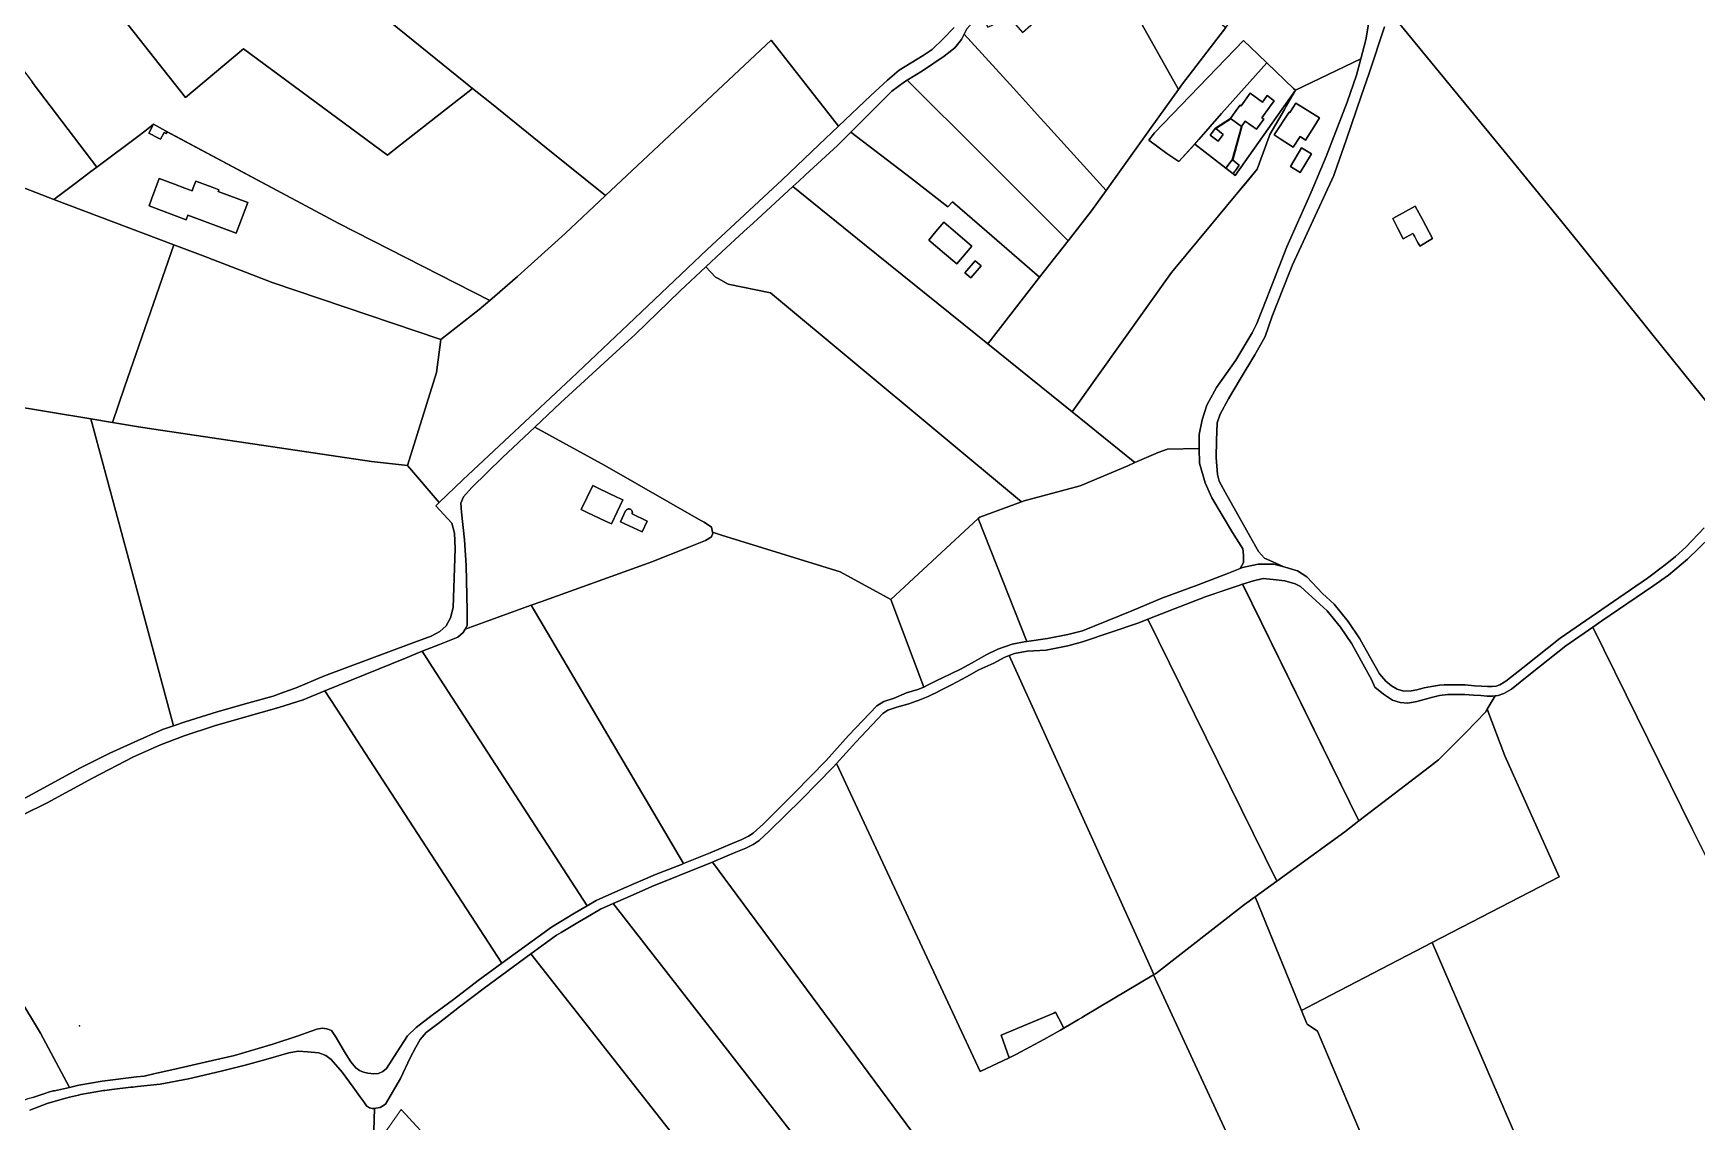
# Model space of a CAD drawing. Header units: metres. Extents: x 3 to 1027712, y 40 to 4430649.
# Drawn here: x 509467 to 510163, y 4410655 to 4411110 of the extents above; entities that cross this region are included whole.
import ezdxf

# ---------------------------------------------------------------- set-up
doc = ezdxf.new("R2010")
doc.units = ezdxf.units.M
doc.header["$MEASUREMENT"] = 0
doc.layers.add('A.ES.SDGC.CP.07003.cadastralparcel — CadastralParcel', color=1, linetype='Continuous')
doc.layers.add('Humedales_5_km', color=7, linetype='Continuous', lineweight=9, true_color=0xdbcafc)
doc.layers.add('Yacimientos_arqueologicos', color=7, linetype='Continuous', true_color=0x160844)

msp = doc.modelspace()

# ---------------------------------------------------------------- linework, layer by layer
at = {"layer": 'A.ES.SDGC.CP.07003.cadastralparcel — CadastralParcel', "color": 7, "linetype": 'Continuous', "flags": 128}
for points in [[(509530.34, 4411083.19), (509486.82, 4411138.41), (509516.09, 4411149.23), (509538.96, 4411157.85), (509577.96, 4411118.89), (509580.72, 4411120.64), (509596.39, 4411130.56), (509616.17, 4411114.59), (509650.47, 4411086.91), (509645.87, 4411083.31), (509644.69, 4411082.39), (509617.15, 4411060.86), (509614.8, 4411059.01), (509554.6, 4411103.51), (509530.34, 4411083.19)], [(509884.08, 4411128.07), (509886.84, 4411130.35), (509895.6, 4411136.92), (509917.72, 4411157.27), (509922.23, 4411161.32), (509936.98, 4411122.68), (509929.22, 4411115.81), (509945.76, 4411086.5), (509934.32, 4411070.57), (509915.45, 4411044.3), (509889.66, 4411072.71), (509887.89, 4411074.66), (509884.22, 4411078.7), (509876.69, 4411087), (509856.11, 4411109.66), (509857.2, 4411111.84), (509860.93, 4411116), (509863.35, 4411117.58), (509866.04, 4411112.54), (509874.92, 4411116.7), (509880.54, 4411110.36), (509890.87, 4411119.6), (509884.08, 4411128.07)], [(509943.42, 4411128.85), (509944, 4411129.42), (509965.52, 4411112.41), (509960.43, 4411105.77), (509947.42, 4411088.8), (509945.76, 4411086.5), (509929.22, 4411115.81), (509936.98, 4411122.68), (509943.42, 4411128.85)], [(509453.42, 4411053.04), (509410.68, 4411109.78), (509427.86, 4411116.32), (509441.86, 4411121.65), (509447.32, 4411114.48), (509458.96, 4411099.2), (509461.72, 4411095.56), (509466.19, 4411089.71), (509466.72, 4411089), (509493.34, 4411054.05), (509490.8, 4411052.14), (509487.17, 4411049.41), (509483.62, 4411046.75), (509475.33, 4411040.52), (509462.68, 4411045.31), (509460.45, 4411043.7), (509458.08, 4411046.85), (509456.79, 4411048.56), (509455.43, 4411050.37), (509453.42, 4411053.04)], [(509843.24, 4411079.41), (509832.21, 4411090.4), (509838.58, 4411094.33), (509847.78, 4411100.46), (509852.17, 4411103.96), (509855.01, 4411107.47), (509856.11, 4411109.66), (509876.69, 4411087), (509884.22, 4411078.7), (509887.89, 4411074.66), (509889.66, 4411072.71), (509915.45, 4411044.3), (509909.28, 4411035.71), (509899.58, 4411023.24), (509852.68, 4411069.99), (509843.24, 4411079.41)], [(509636.5, 4410913.65), (509623.24, 4410929.13), (509635.4, 4410968.06), (509637.24, 4410981.87), (509653.23, 4410994.38), (509657.66, 4410998.21), (509669.2, 4411008.19), (509689.16, 4411026.3), (509706, 4411042.1), (509775.3, 4411107.16), (509803.58, 4411071.21), (509795.29, 4411063.32), (509779.96, 4411048.65), (509748.64, 4411019.54), (509715.51, 4410988.11), (509691.63, 4410965.57), (509646.43, 4410923.2), (509636.5, 4410913.65)], [(509954.29, 4411065.58), (509945.81, 4411056.39), (509940.91, 4411059.7), (509933.32, 4411065.32), (509935.63, 4411068.41), (509972.9, 4411107.02), (509979.05, 4411101.09), (509982.7, 4411097.61), (509963.66, 4411076.5), (509954.29, 4411065.58)], [(509994.68, 4411086.2), (509993.89, 4411086.95), (509979.05, 4411101.09), (509972.9, 4411107.02), (509935.63, 4411068.41), (509933.32, 4411065.32), (509940.91, 4411059.7), (509945.81, 4411056.39), (509952.5, 4411063.63), (509968.56, 4411051.19), (509969.43, 4411050.46), (509994.68, 4411086.2)], [(509978.68, 4411053.11), (509983.7, 4411066.82), (509983.99, 4411067.6), (509990.05, 4411078.15), (509990.83, 4411079.5), (509994.68, 4411086.2), (510022.03, 4411099.32), (510020.22, 4411092.43), (510016.34, 4411081.21), (510007.47, 4411058.43), (510001.21, 4411043.54), (509991.05, 4411020.67), (509982.42, 4410998.45), (509978.54, 4410988.53), (509976.59, 4410984.63), (509969.66, 4410973.25), (509961.66, 4410961.82), (509957.57, 4410954.48), (509955.61, 4410948.22), (509954.33, 4410942.18), (509954.33, 4410936.79), (509954.34, 4410936.34), (509941.15, 4410935.95), (509937.23, 4410934.65), (509927.5, 4410930.41), (509901.24, 4410951.6), (509942.87, 4411009.94), (509943.47, 4411010.78), (509959.15, 4411029.65), (509969.17, 4411041.7), (509970.53, 4411043.34), (509978.68, 4411053.11)], [(509969.43, 4411050.46), (509968.56, 4411051.19), (509969.34, 4411052.29), (509969.66, 4411052.74), (509971.15, 4411054.84), (509968.5, 4411056.92), (509972.36, 4411071.48), (509973.32, 4411072.82), (509973.65, 4411073.28), (509978.4, 4411069.86), (509981.45, 4411074.1), (509980.64, 4411074.68), (509983.8, 4411079.07), (509985.75, 4411081.77), (509982.76, 4411083.93), (509981.51, 4411082.2), (509980.83, 4411081.25), (509975.77, 4411084.9), (509972, 4411079.67), (509971.53, 4411080), (509970.6, 4411078.7), (509969.13, 4411076.67), (509968.76, 4411076.15), (509967.46, 4411074.34), (509961.14, 4411070.29), (509958.94, 4411067.44), (509962.27, 4411064.86), (509964.47, 4411067.7), (509961.29, 4411070.17), (509967.67, 4411074.19), (509967.92, 4411074.01), (509972.04, 4411071.04), (509968.24, 4411057.13), (509965.47, 4411053.58), (509952.5, 4411063.63), (509954.29, 4411065.58), (509963.66, 4411076.5), (509982.7, 4411097.61), (509993.89, 4411086.95), (509994.68, 4411086.2), (509969.43, 4411050.46)], [(509887.65, 4411007.91), (509865.59, 4411027.02), (509851.17, 4411039.52), (509849.31, 4411037.44), (509834.02, 4411049.19), (509808.7, 4411068.64), (509816.68, 4411076.61), (509822.47, 4411082.39), (509825.88, 4411085.8), (509831.14, 4411089.74), (509832.21, 4411090.4), (509843.24, 4411079.41), (509852.68, 4411069.99), (509899.58, 4411023.24), (509887.65, 4411007.91)], [(509965.47, 4411053.58), (509968.24, 4411057.13), (509972.04, 4411071.04), (509967.92, 4411074.01), (509967.67, 4411074.19), (509961.29, 4411070.17), (509964.47, 4411067.7), (509962.27, 4411064.86), (509958.94, 4411067.44), (509961.14, 4411070.29), (509967.46, 4411074.34), (509968.76, 4411076.15), (509969.13, 4411076.67), (509970.6, 4411078.7), (509971.53, 4411080), (509972, 4411079.67), (509975.77, 4411084.9), (509980.83, 4411081.25), (509981.51, 4411082.2), (509982.76, 4411083.93), (509985.75, 4411081.77), (509983.8, 4411079.07), (509980.64, 4411074.68), (509981.45, 4411074.1), (509978.4, 4411069.86), (509973.65, 4411073.28), (509973.32, 4411072.82), (509972.36, 4411071.48), (509968.5, 4411056.92), (509971.15, 4411054.84), (509969.66, 4411052.74), (509969.34, 4411052.29), (509968.56, 4411051.19), (509965.47, 4411053.58)], [(509988.29, 4411065.81), (509985.73, 4411067.48), (509992, 4411077.05), (509992.31, 4411076.84), (509994.75, 4411080.79), (510004.74, 4411074.62), (510002.54, 4411071.06), (509998.79, 4411065.34), (509996.56, 4411066.79), (509993.63, 4411062.31), (509988.29, 4411065.81)], [(509992.31, 4411076.84), (509992, 4411077.05), (509985.73, 4411067.48), (509988.29, 4411065.81), (509993.63, 4411062.31), (509996.56, 4411066.79), (509998.79, 4411065.34), (510002.54, 4411071.06), (510004.74, 4411074.62), (509994.75, 4411080.79), (509992.31, 4411076.84)], [(509522.76, 4411068.84), (509580.72, 4411037.84), (509594.57, 4411030.43), (509657.66, 4410998.21), (509653.23, 4410994.38), (509637.24, 4410981.87), (509566.59, 4411005.81), (509559.76, 4411008.43), (509537.79, 4411016.87), (509525.53, 4411021.51), (509475.33, 4411040.52), (509483.62, 4411046.75), (509487.17, 4411049.41), (509490.8, 4411052.14), (509493.34, 4411054.05), (509510.99, 4411067.3), (509514.67, 4411070.06), (509516.93, 4411071.96), (509514.97, 4411068.28), (509519.01, 4411066.12), (509519.86, 4411065.66), (509521.4, 4411068.55), (509522.34, 4411068.05), (509522.76, 4411068.84)], [(509522.76, 4411068.84), (509522.34, 4411068.05), (509521.4, 4411068.55), (509519.86, 4411065.66), (509519.01, 4411066.12), (509514.97, 4411068.28), (509516.93, 4411071.96), (509522, 4411069.25), (509522.76, 4411068.84)], [(509887.65, 4411007.91), (509865.98, 4410980.05), (509814.41, 4411021.66), (509784.39, 4411045.88), (509786.92, 4411048.19), (509789.62, 4411050.67), (509789.74, 4411050.78), (509803.1, 4411063.04), (509808.7, 4411068.64), (509834.02, 4411049.19), (509849.31, 4411037.44), (509851.17, 4411039.52), (509865.59, 4411027.02), (509887.65, 4411007.91)], [(509992.56, 4411054.28), (509997.25, 4411062.05), (510001.31, 4411059.59), (509996.62, 4411051.82), (509992.56, 4411054.28)], [(509992.56, 4411054.28), (509996.62, 4411051.82), (510001.31, 4411059.59), (509997.25, 4411062.05), (509992.56, 4411054.28)], [(509516.15, 4411040.55), (509519.42, 4411049.26), (509525.81, 4411046.86), (509530.05, 4411045.26), (509533.1, 4411044.11), (509533.56, 4411045.32), (509534.63, 4411048.18), (509541.46, 4411045.61), (509544.31, 4411044.54), (509544.04, 4411043.83), (509556.38, 4411039.19), (509551.55, 4411026.33), (509531.41, 4411033.9), (509530.68, 4411031.95), (509515.11, 4411037.8), (509516.15, 4411040.55)], [(509516.15, 4411040.55), (509515.11, 4411037.8), (509530.68, 4411031.95), (509531.41, 4411033.9), (509551.55, 4411026.33), (509556.38, 4411039.19), (509544.04, 4411043.83), (509544.31, 4411044.54), (509541.46, 4411045.61), (509534.63, 4411048.18), (509533.56, 4411045.32), (509533.1, 4411044.11), (509530.05, 4411045.26), (509525.81, 4411046.86), (509519.42, 4411049.26), (509516.15, 4411040.55)], [(509403.54, 4410998.65), (509401.32, 4411000.81), (509409.45, 4411007.28), (509431.44, 4411024.8), (509455.68, 4411043.06), (509457.12, 4411041.29), (509458.87, 4411042.56), (509460.45, 4411043.7), (509462.68, 4411045.31), (509475.33, 4411040.52), (509525.53, 4411021.51), (509504.92, 4410962.02), (509499.78, 4410947.17), (509490.74, 4410948.69), (509455.33, 4410954.63), (509450.49, 4410955.91), (509446.91, 4410956.85), (509444.04, 4410959.61), (509412.68, 4410989.77), (509403.54, 4410998.65)], [(509752.12, 4411007.95), (509748.03, 4411012.34), (509754.62, 4411018.47), (509763.96, 4411027.11), (509767.76, 4411030.62), (509784.39, 4411045.88), (509814.41, 4411021.66), (509865.98, 4410980.05), (509901.24, 4410951.6), (509927.5, 4410930.41), (509924.53, 4410929.11), (509904.64, 4410920.64), (509881.17, 4410914.45), (509880.05, 4410914.04), (509775.04, 4411001.45), (509757.31, 4411005.1), (509753.21, 4411007.35), (509752.12, 4411007.95)], [(510037.49, 4411028.3), (510035.33, 4411032.56), (510044.69, 4411037.74), (510047.75, 4411032.09), (510052.04, 4411024.17), (510046.69, 4411020.88), (510046.39, 4411021.45), (510046, 4411022.17), (510045.46, 4411023.17), (510044.98, 4411024.05), (510044.82, 4411024.34), (510044.39, 4411025.15), (510044.15, 4411025.61), (510044.12, 4411025.66), (510043.96, 4411025.96), (510043.79, 4411026.27), (510039.67, 4411023.99), (510037.49, 4411028.3)], [(510052.04, 4411024.17), (510047.75, 4411032.09), (510044.69, 4411037.74), (510035.33, 4411032.56), (510037.49, 4411028.3), (510039.67, 4411023.99), (510043.79, 4411026.27), (510043.96, 4411025.96), (510044.12, 4411025.66), (510044.15, 4411025.61), (510044.39, 4411025.15), (510044.82, 4411024.34), (510044.98, 4411024.05), (510045.46, 4411023.17), (510046, 4411022.17), (510046.39, 4411021.45), (510046.69, 4411020.88), (510052.04, 4411024.17)], [(509844.29, 4411027.11), (509847.52, 4411030.92), (509859.28, 4411020.99), (509852.99, 4411013.54), (509847.83, 4411017.89), (509841.23, 4411023.48), (509844.29, 4411027.11)], [(509844.29, 4411027.11), (509841.23, 4411023.48), (509847.83, 4411017.89), (509852.99, 4411013.54), (509859.28, 4411020.99), (509847.52, 4411030.92), (509844.29, 4411027.11)], [(509510.74, 4410945.33), (509499.78, 4410947.17), (509504.92, 4410962.02), (509525.53, 4411021.51), (509537.79, 4411016.87), (509559.76, 4411008.43), (509566.59, 4411005.81), (509637.24, 4410981.87), (509635.4, 4410968.06), (509623.24, 4410929.13), (509608.17, 4410930.9), (509517.11, 4410944.39), (509510.74, 4410945.33)], [(509705.74, 4410929.14), (509676.49, 4410945.26), (509687.27, 4410955.35), (509713.92, 4410979.77), (509718.46, 4410983.92), (509737.3, 4411002.31), (509748.03, 4411012.34), (509752.12, 4411007.95), (509753.21, 4411007.35), (509757.31, 4411005.1), (509775.04, 4411001.45), (509880.05, 4410914.04), (509862.59, 4410907.61), (509861.95, 4410907.02), (509825.43, 4410873.09), (509804.25, 4410884.72), (509754.55, 4410900.09), (509750.86, 4410901.23), (509750.38, 4410903.32), (509747.34, 4410905.41), (509745.97, 4410906.19), (509705.74, 4410929.14)], [(509856.4, 4411009.74), (509860.64, 4411014.76), (509863.12, 4411012.67), (509858.87, 4411007.65), (509856.4, 4411009.74)], [(509856.4, 4411009.74), (509858.87, 4411007.65), (509863.12, 4411012.67), (509860.64, 4411014.76), (509856.4, 4411009.74)], [(509436.57, 4410788.58), (509432.66, 4410803.86), (509405.76, 4410908.88), (509411.4, 4410909.85), (509424.05, 4410914.22), (509432.8, 4410918.6), (509437.18, 4410923.94), (509442.05, 4410936.58), (509446.91, 4410956.85), (509450.49, 4410955.91), (509455.33, 4410954.63), (509490.74, 4410948.69), (509507.9, 4410885.12), (509525.4, 4410820.31), (509520.79, 4410818.7), (509508.96, 4410813.45), (509498.66, 4410808.85), (509486.4, 4410802.72), (509452.3, 4410784.21), (509439.49, 4410777.19), (509436.57, 4410788.58)], [(509490.74, 4410948.69), (509499.78, 4410947.17), (509510.74, 4410945.33), (509517.11, 4410944.39), (509608.17, 4410930.9), (509623.24, 4410929.13), (509636.5, 4410913.65), (509635.04, 4410912.25), (509641.83, 4410905.03), (509642.92, 4410900.87), (509643.14, 4410894.52), (509642.27, 4410869.79), (509641.17, 4410865.41), (509639.42, 4410862.13), (509636.79, 4410859.72), (509633.07, 4410857.75), (509624.74, 4410854.69), (509588.47, 4410841.24), (509576.64, 4410836.21), (509571.56, 4410834.36), (509567, 4410832.71), (509556.93, 4410829.86), (509543.57, 4410826.14), (509530.2, 4410821.98), (509525.4, 4410820.31), (509507.9, 4410885.12), (509490.74, 4410948.69)], [(509648.2, 4410864.63), (509648.2, 4410868.54), (509647.77, 4410887.37), (509647.11, 4410898.09), (509645.79, 4410909.69), (509645.58, 4410913.41), (509646.67, 4410916.04), (509650.18, 4410919.98), (509662.96, 4410932.59), (509676.49, 4410945.26), (509705.74, 4410929.14), (509745.97, 4410906.19), (509747.34, 4410905.41), (509750.38, 4410903.32), (509750.86, 4410901.23), (509750.95, 4410900.85), (509750.38, 4410899.33), (509747.91, 4410897.81), (509740.88, 4410894.97), (509725.49, 4410888.89), (509722.4, 4410887.78), (509678.95, 4410872.19), (509675.01, 4410870.76), (509647.32, 4410860.76), (509648.2, 4410862.2), (509648.2, 4410864.63)], [(509882.35, 4410855.59), (509861.95, 4410907.02), (509862.59, 4410907.61), (509880.05, 4410914.04), (509881.17, 4410914.45), (509904.64, 4410920.64), (509924.53, 4410929.11), (509927.5, 4410930.41), (509937.23, 4410934.65), (509941.15, 4410935.95), (509954.34, 4410936.34), (509954.53, 4410930.1), (509956.91, 4410921.9), (509959.71, 4410915.64), (509968.35, 4410901.19), (509972.67, 4410894.28), (509972.89, 4410891.69), (509972.89, 4410888.67), (509971.49, 4410886.11), (509966.67, 4410884.16), (509953.96, 4410879.28), (509938.73, 4410873.7), (509926.16, 4410868.39), (509905.53, 4410859.97), (509899.4, 4410858.44), (509890.88, 4410856.76), (509882.35, 4410855.59)], [(509698.45, 4410909.58), (509695.92, 4410910.79), (509700.71, 4410920.8), (509703.24, 4410919.59), (509710.8, 4410915.98), (509713.32, 4410914.77), (509708.53, 4410904.75), (509706.01, 4410905.96), (509698.45, 4410909.58)], [(509695.92, 4410910.79), (509698.45, 4410909.58), (509706.01, 4410905.96), (509708.53, 4410904.75), (509713.32, 4410914.77), (509710.8, 4410915.98), (509703.24, 4410919.59), (509700.71, 4410920.8), (509695.92, 4410910.79)], [(509721.38, 4410901.37), (509712.34, 4410905.65), (509714.48, 4410910.17), (509714.53, 4410910.26), (509714.58, 4410910.35), (509714.64, 4410910.43), (509714.71, 4410910.51), (509714.78, 4410910.59), (509714.85, 4410910.66), (509714.93, 4410910.72), (509715.02, 4410910.78), (509715.11, 4410910.83), (509715.2, 4410910.88), (509715.29, 4410910.92), (509715.39, 4410910.95), (509715.49, 4410910.98), (509715.59, 4410910.99), (509715.69, 4410911.01), (509715.79, 4410911.01), (509715.9, 4410911.01), (509716, 4410911), (509716.1, 4410910.98), (509716.2, 4410910.96), (509716.3, 4410910.93), (509716.39, 4410910.89), (509716.49, 4410910.85), (509716.58, 4410910.8), (509716.66, 4410910.74), (509716.74, 4410910.68), (509716.82, 4410910.61), (509716.89, 4410910.54), (509716.96, 4410910.46), (509717.02, 4410910.38), (509717.08, 4410910.29), (509717.12, 4410910.2), (509717.17, 4410910.11), (509717.2, 4410910.01), (509717.23, 4410909.91), (509717.26, 4410909.81), (509717.27, 4410909.71), (509717.28, 4410909.61), (509717.28, 4410909.51), (509717.27, 4410909.4), (509717.26, 4410909.3), (509717.24, 4410909.2), (509717.21, 4410909.1), (509717.18, 4410909.01), (509717.14, 4410908.91), (509723.52, 4410905.89), (509721.38, 4410901.37)], [(509712.34, 4410905.65), (509721.38, 4410901.37), (509723.52, 4410905.89), (509717.14, 4410908.91), (509717.18, 4410909.01), (509717.21, 4410909.1), (509717.24, 4410909.2), (509717.26, 4410909.3), (509717.27, 4410909.4), (509717.28, 4410909.51), (509717.28, 4410909.61), (509717.27, 4410909.71), (509717.26, 4410909.81), (509717.23, 4410909.91), (509717.2, 4410910.01), (509717.17, 4410910.11), (509717.12, 4410910.2), (509717.08, 4410910.29), (509717.02, 4410910.38), (509716.96, 4410910.46), (509716.89, 4410910.54), (509716.82, 4410910.61), (509716.74, 4410910.68), (509716.66, 4410910.74), (509716.58, 4410910.8), (509716.49, 4410910.85), (509716.39, 4410910.89), (509716.3, 4410910.93), (509716.2, 4410910.96), (509716.1, 4410910.98), (509716, 4410911), (509715.9, 4410911.01), (509715.79, 4410911.01), (509715.69, 4410911.01), (509715.59, 4410910.99), (509715.49, 4410910.98), (509715.39, 4410910.95), (509715.29, 4410910.92), (509715.2, 4410910.88), (509715.11, 4410910.83), (509715.02, 4410910.78), (509714.93, 4410910.72), (509714.85, 4410910.66), (509714.78, 4410910.59), (509714.71, 4410910.51), (509714.64, 4410910.43), (509714.58, 4410910.35), (509714.53, 4410910.26), (509714.48, 4410910.17), (509712.34, 4410905.65)], [(509839.14, 4410836.47), (509825.43, 4410873.09), (509861.95, 4410907.02), (509882.35, 4410855.59), (509881.94, 4410855.53), (509876.1, 4410854.4), (509870.15, 4410852.3), (509865.26, 4410849.93), (509860.43, 4410847.23), (509855.1, 4410844.31), (509850.17, 4410841.83), (509844.58, 4410839.18), (509840.53, 4410837.09), (509839.14, 4410836.47)], [(510160.8, 4410776.85), (510118.99, 4410861.51), (510122.85, 4410864.17), (510144.13, 4410878.71), (510150.69, 4410883.25), (510158.66, 4410890.04), (510168.07, 4410899.22), (510174.52, 4410905.67), (510176.19, 4410902.74), (510179.46, 4410897.03), (510187.72, 4410900.88), (510203.75, 4410908.36), (510208.22, 4410899.17), (510223.19, 4410868.37), (510268.58, 4410778.05), (510319.8, 4410808.21), (510352.56, 4410766.54), (510347.93, 4410762.72), (510318.6, 4410741.03), (510284.69, 4410717.81), (510242.41, 4410689.26), (510213.56, 4410670.62), (510170.33, 4410757.65), (510160.8, 4410776.85)], [(509685.05, 4410853.74), (509675.01, 4410870.76), (509678.95, 4410872.19), (509722.4, 4410887.78), (509725.49, 4410888.89), (509740.88, 4410894.97), (509747.91, 4410897.81), (509750.38, 4410899.33), (509750.95, 4410900.85), (509750.86, 4410901.23), (509754.55, 4410900.09), (509804.25, 4410884.72), (509825.43, 4410873.09), (509839.14, 4410836.47), (509836.76, 4410835.41), (509832.01, 4410834.02), (509826.73, 4410831.84), (509822.53, 4410830.51), (509819.48, 4410828.63), (509807.76, 4410816.17), (509798.37, 4410805.77), (509785.16, 4410792.24), (509771.94, 4410779.2), (509767.85, 4410775.43), (509765.8, 4410774.06), (509763.14, 4410772.73), (509759.04, 4410771.1), (509749.84, 4410767.15), (509738.74, 4410762.68), (509685.05, 4410853.74)], [(509964.3, 4410876.71), (509970.49, 4410878.85), (509972.55, 4410879.49), (509972.59, 4410879.42), (510021.21, 4410780.5), (510015.28, 4410775.96), (509986.91, 4410755.34), (509952.48, 4410825.09), (509946.38, 4410837.46), (509932.85, 4410864.87), (509941.89, 4410868.43), (509957.37, 4410874.32), (509964.3, 4410876.71)], [(510021.21, 4410780.5), (509972.55, 4410879.49), (509977.05, 4410880.87), (509981.09, 4410881.88), (509985.29, 4410881.54), (509990.17, 4410880.87), (509994.54, 4410879.69), (509996.73, 4410878.52), (510003.29, 4410872.63), (510007.96, 4410868.37), (510013.51, 4410861.48), (510018.22, 4410854.59), (510022.09, 4410847.53), (510026.46, 4410839.63), (510027.81, 4410836.44), (510031.51, 4410833.58), (510035.21, 4410831.06), (510038.4, 4410830.05), (510041.6, 4410829.71), (510045.47, 4410830.39), (510048.5, 4410831.23), (510051.53, 4410832.07), (510054.89, 4410832.91), (510058.42, 4410833.41), (510065.49, 4410833.41), (510069.19, 4410833.08), (510072.22, 4410832.91), (510074.91, 4410832.74), (510077.1, 4410832.74), (510078.15, 4410832.82), (510074.79, 4410827.2), (510074.09, 4410826.02), (510066.09, 4410817.65), (510062.61, 4410814.15), (510054.52, 4410806.03), (510050.69, 4410803.09), (510021.21, 4410780.5)], [(509633.6, 4410845.01), (509629.43, 4410851.45), (509636.59, 4410854.32), (509639.42, 4410855.45), (509644.26, 4410857.38), (509646.45, 4410859.35), (509647.32, 4410860.76), (509675.01, 4410870.76), (509685.05, 4410853.74), (509738.74, 4410762.68), (509737.79, 4410762.3), (509726.97, 4410758.08), (509713.77, 4410752.33), (509702.1, 4410747.18), (509698.39, 4410744.97), (509633.6, 4410845.01)], [(509927.19, 4410734.48), (509874.89, 4410849.65), (509877.2, 4410850.54), (509882.41, 4410851.55), (509890.32, 4410851.89), (509899.41, 4410853.74), (509905.62, 4410855.42), (509929.1, 4410863.39), (509932.85, 4410864.87), (509946.38, 4410837.46), (509952.48, 4410825.09), (509986.91, 4410755.34), (509977.81, 4410748.72), (509973.38, 4410745.51), (509936.05, 4410716.58), (509935.47, 4410716.23), (509927.19, 4410734.48)], [(510105, 4410757.09), (510082.19, 4410807.7), (510074.79, 4410827.2), (510078.15, 4410832.82), (510079.45, 4410832.91), (510081.81, 4410833.75), (510085, 4410835.6), (510092.24, 4410841.48), (510107.71, 4410853.75), (510118.99, 4410861.51), (510160.8, 4410776.85), (510170.33, 4410757.65), (510213.56, 4410670.62), (510207.96, 4410667.01), (510195.01, 4410659.02), (510186.63, 4410654.45), (510175.2, 4410650.26), (510158.44, 4410645.31), (510155.57, 4410644.86), (510136.73, 4410641.89), (510121.87, 4410638.84), (510094.82, 4410630.2), (510051.9, 4410729.56), (510105, 4410757.09)], [(509595.76, 4410824.08), (509588.72, 4410834.92), (509622.36, 4410848.63), (509629.43, 4410851.45), (509633.6, 4410845.01), (509698.39, 4410744.97), (509693.15, 4410741.85), (509683.4, 4410736.04), (509662.71, 4410720.96), (509603.62, 4410811.97), (509595.76, 4410824.08)], [(509862.78, 4410675.67), (509802.63, 4410804.53), (509810.7, 4410813.45), (509822.03, 4410825.5), (509824.21, 4410826.84), (509827.91, 4410828.02), (509832.96, 4410829.53), (509836, 4410830.59), (509836.83, 4410830.88), (509841.03, 4410832.56), (509841.3, 4410832.68), (509845.08, 4410834.5), (509845.24, 4410834.57), (509850.79, 4410837.43), (509857.02, 4410840.79), (509862.23, 4410843.65), (509868.45, 4410846.51), (509872.83, 4410848.86), (509874.89, 4410849.65), (509927.19, 4410734.48), (509935.47, 4410716.23), (509935.31, 4410716.14), (509912.56, 4410702.53), (509906.01, 4410698.61), (509905.46, 4410698.28), (509903.92, 4410697.36), (509897.8, 4410693.82), (509895.67, 4410697.88), (509894.32, 4410700.45), (509893.54, 4410700.12), (509871.57, 4410690.92), (509874.95, 4410681.44), (509862.78, 4410675.67)], [(509995.12, 4410706.27), (509977.81, 4410748.72), (509986.91, 4410755.34), (510015.28, 4410775.96), (510021.21, 4410780.5), (510050.69, 4410803.09), (510054.52, 4410806.03), (510062.61, 4410814.15), (510066.09, 4410817.65), (510074.09, 4410826.02), (510074.79, 4410827.2), (510082.19, 4410807.7), (510105, 4410757.09), (510051.9, 4410729.56), (510002.45, 4410703.92), (509997.19, 4410701.19), (509995.12, 4410706.27)], [(509823.59, 4410599.29), (509709.22, 4410745.95), (509715.38, 4410748.66), (509726.47, 4410753.5), (509733.76, 4410756.43), (509739.27, 4410758.58), (509750.76, 4410763.21), (509842.14, 4410639.76), (509836.5, 4410632.66), (509832.31, 4410622), (509831.77, 4410618.78), (509830.02, 4410608.3), (509826.21, 4410602.59), (509823.59, 4410599.29)], [(509983.96, 4410611.02), (509935.31, 4410716.14), (509935.47, 4410716.23), (509936.05, 4410716.58), (509973.38, 4410745.51), (509977.81, 4410748.72), (509995.12, 4410706.27), (509997.19, 4410701.19), (509999.29, 4410696.04), (509999.5, 4410695.53), (510003.9, 4410692.6), (510036.14, 4410616.44), (509983.96, 4410611.02)], [(509796.87, 4410569.73), (509674.82, 4410724.84), (509685.6, 4410732.7), (509687.47, 4410733.8), (509695.19, 4410738.41), (509697.78, 4410739.95), (509703.94, 4410743.62), (509709.22, 4410745.95), (509823.59, 4410599.29), (509815.93, 4410589.65), (509804.88, 4410575.56), (509796.87, 4410569.73)], [(509999.29, 4410696.04), (509997.19, 4410701.19), (510002.45, 4410703.92), (510051.9, 4410729.56), (510094.82, 4410630.2), (510084.92, 4410627.04), (510075.01, 4410623.62), (510070.71, 4410620.39), (510041.16, 4410616.96), (510036.14, 4410616.44), (510003.9, 4410692.6), (509999.5, 4410695.53), (509999.29, 4410696.04)], [(509481.65, 4410669.3), (509481.82, 4410668.97), (509475.52, 4410667.58), (509475.15, 4410667.57), (509473.55, 4410667.15), (509471.07, 4410666.34), (509468.59, 4410665.52), (509466.51, 4410664.85), (509464.43, 4410664.16), (509461.93, 4410663.18), (509460.11, 4410662.32), (509459.29, 4410661.8), (509458.02, 4410661), (509456.31, 4410659.92), (509450.87, 4410656.47), (509448.51, 4410654.98), (509427.38, 4410695.16), (509431.72, 4410696.57), (509460.17, 4410707.4), (509469.74, 4410691.76), (509481.65, 4410669.3)], [(509874.95, 4410681.44), (509871.57, 4410690.92), (509893.54, 4410700.12), (509894.32, 4410700.45), (509895.67, 4410697.88), (509897.8, 4410693.82), (509896.35, 4410692.98), (509889.45, 4410688.99), (509878.02, 4410682.9), (509874.95, 4410681.44)]]:
    msp.add_lwpolyline(points, close=True, dxfattribs=at)
for points in [[(509486.82, 4411138.41), (509530.34, 4411083.19), (509554.6, 4411103.51), (509614.8, 4411059.01), (509617.15, 4411060.86), (509644.69, 4411082.39), (509645.87, 4411083.31), (509650.47, 4411086.91), (509657.65, 4411081.12), (509658.34, 4411080.56), (509681.3, 4411062.03), (509706, 4411042.1), (509689.16, 4411026.3), (509669.2, 4411008.19), (509657.66, 4410998.21), (509594.57, 4411030.43), (509580.72, 4411037.84), (509522, 4411069.25), (509516.93, 4411071.96), (509514.67, 4411070.06), (509510.99, 4411067.3), (509493.34, 4411054.05), (509466.72, 4411089), (509466.19, 4411089.71)], [(510025.18, 4411113.79), (510024.1, 4411107.32), (510022.03, 4411099.32), (509994.68, 4411086.2), (509994.68, 4411086.2), (509990.83, 4411079.5), (509990.05, 4411078.15), (509983.99, 4411067.6), (509983.7, 4411066.82), (509978.68, 4411053.11), (509974.45, 4411048.05), (509970.53, 4411043.34), (509969.17, 4411041.7), (509959.15, 4411029.65), (509943.47, 4411010.78), (509942.87, 4411009.94), (509901.24, 4410951.6), (509865.98, 4410980.05), (509887.65, 4411007.91), (509899.58, 4411023.24), (509909.28, 4411035.71), (509915.45, 4411044.3), (509934.32, 4411070.57), (509945.76, 4411086.5), (509947.42, 4411088.8), (509960.43, 4411105.77), (509971.93, 4411120.76)], [(510185.77, 4410931.94), (510143.77, 4410984.32), (510112.83, 4411022.91), (510100.61, 4411037.82), (510083.19, 4411059.09), (510033.84, 4411119.31)], [(510033.84, 4411119.31), (510083.19, 4411059.09), (510100.61, 4411037.82), (510112.83, 4411022.91), (510143.77, 4410984.32), (510185.77, 4410931.94)], [(509452.3, 4410784.21), (509486.4, 4410802.72), (509498.66, 4410808.85), (509508.96, 4410813.45), (509520.79, 4410818.7), (509525.4, 4410820.31), (509530.2, 4410821.98), (509543.57, 4410826.14), (509556.93, 4410829.86), (509567, 4410832.71), (509571.56, 4410834.36), (509576.64, 4410836.21), (509588.47, 4410841.24), (509624.74, 4410854.69), (509633.07, 4410857.75), (509636.79, 4410859.72), (509639.42, 4410862.13), (509641.17, 4410865.41), (509642.27, 4410869.79), (509643.14, 4410894.52), (509642.92, 4410900.87), (509641.83, 4410905.03), (509635.04, 4410912.25), (509636.5, 4410913.65), (509646.43, 4410923.2), (509691.63, 4410965.57), (509715.51, 4410988.11), (509748.64, 4411019.54), (509779.96, 4411048.65), (509795.29, 4411063.32), (509803.58, 4411071.21), (509817.04, 4411084.02), (509824.05, 4411090.37), (509828.87, 4411094.53), (509838.95, 4411100.65), (509842.67, 4411103.28), (509847.27, 4411107.66), (509851.87, 4411112.47)], [(509857.2, 4411111.84), (509856.11, 4411109.66), (509855.01, 4411107.47), (509852.17, 4411103.96), (509847.78, 4411100.46), (509838.58, 4411094.33), (509832.21, 4411090.4), (509831.14, 4411089.74), (509825.88, 4411085.8), (509822.47, 4411082.39), (509816.68, 4411076.61), (509803.1, 4411063.04), (509789.74, 4411050.78), (509789.62, 4411050.67), (509786.92, 4411048.19), (509784.39, 4411045.88), (509767.76, 4411030.62), (509763.96, 4411027.11), (509754.62, 4411018.47), (509748.03, 4411012.34), (509737.3, 4411002.31), (509718.46, 4410983.92), (509713.92, 4410979.77), (509687.27, 4410955.35), (509676.49, 4410945.26), (509662.96, 4410932.59), (509650.18, 4410919.98), (509646.67, 4410916.04), (509645.58, 4410913.41), (509645.79, 4410909.69), (509647.11, 4410898.09), (509647.77, 4410887.37), (509648.2, 4410868.54), (509648.2, 4410864.63), (509648.2, 4410862.2), (509647.32, 4410860.76), (509646.45, 4410859.35), (509644.26, 4410857.38), (509639.42, 4410855.45), (509636.59, 4410854.32), (509629.43, 4410851.45), (509622.36, 4410848.63), (509588.72, 4410834.92), (509579.56, 4410831.19), (509569.48, 4410827.91), (509554.59, 4410823.75), (509542.54, 4410820.25), (509529.83, 4410816.09), (509519.98, 4410812.37), (509508.59, 4410807.34), (509491.5, 4410798.36), (509472.44, 4410788.07), (509462.37, 4410783.04)], [(509851.87, 4411112.47), (509847.27, 4411107.66), (509842.67, 4411103.28), (509838.95, 4411100.65), (509828.87, 4411094.53), (509824.05, 4411090.37), (509817.04, 4411084.02), (509803.58, 4411071.21), (509775.3, 4411107.16), (509706, 4411042.1), (509681.3, 4411062.03), (509658.34, 4411080.56), (509657.65, 4411081.12), (509650.47, 4411086.91), (509616.17, 4411114.59)], [(510031.91, 4411112.74), (510025.43, 4411093.32), (510022.14, 4411083.7), (510015.95, 4411065.68), (510011.03, 4411051.4), (510010.71, 4411050.45), (510002.07, 4411031.89), (509997.88, 4411022.78), (509993.43, 4411013.12), (509992.04, 4411009.59), (509984.97, 4410991.62), (509981.95, 4410983.21), (509980.65, 4410980.62), (509977.63, 4410975.45), (509971.59, 4410965.31), (509966.62, 4410957.11), (509963.16, 4410950.63), (509961.88, 4410946.97), (509961.66, 4410939.61), (509961.44, 4410932.51), (509962.08, 4410925.39), (509962.73, 4410922.58), (509965.32, 4410918.05), (509974.18, 4410902.09), (509979.14, 4410893.24), (509981.73, 4410890.43), (509985.19, 4410888.92), (509989.76, 4410886.82), (509985.67, 4410887.93), (509979.11, 4410887.93), (509972.54, 4410886.54), (509971.49, 4410886.11), (509972.89, 4410888.67), (509972.89, 4410891.69), (509972.67, 4410894.28), (509968.35, 4410901.19), (509959.71, 4410915.64), (509956.91, 4410921.9), (509954.53, 4410930.1), (509954.34, 4410936.34), (509954.33, 4410936.79), (509954.33, 4410942.18), (509955.61, 4410948.22), (509957.57, 4410954.48), (509961.66, 4410961.82), (509969.66, 4410973.25), (509976.59, 4410984.63), (509978.54, 4410988.53), (509982.42, 4410998.45), (509991.05, 4411020.67), (510001.21, 4411043.54), (510007.47, 4411058.43), (510016.34, 4411081.21), (510020.22, 4411092.43), (510022.03, 4411099.32), (510024.1, 4411107.32), (510025.18, 4411113.79)], [(510165.61, 4410903.14), (510157.96, 4410895.05), (510153.64, 4410891.14), (510149.26, 4410887.64), (510141.86, 4410882.01), (510120.59, 4410867.47), (510105.33, 4410856.97), (510089.73, 4410844.6), (510082.72, 4410838.9), (510080.12, 4410837.39), (510078.62, 4410836.86), (510076.95, 4410836.74), (510075.03, 4410836.74), (510072.45, 4410836.9), (510069.48, 4410837.07), (510065.67, 4410837.41), (510058.14, 4410837.41), (510056.92, 4410837.37), (510054.96, 4410837.29), (510051.49, 4410836.78), (510048.43, 4410836.17), (510045.47, 4410835.35), (510043.03, 4410834.95), (510039.97, 4410834.74), (510037.22, 4410835.56), (510034.87, 4410836.98), (510032.52, 4410838.92), (510029.77, 4410841.98), (510025.59, 4410849.46), (510021.63, 4410856.69), (510016.72, 4410863.87), (510010.88, 4410871.12), (510005.97, 4410875.6), (509999.36, 4410882.63), (509995.45, 4410885.14), (509993.6, 4410885.69), (509990.28, 4410886.68), (509989.76, 4410886.82), (509985.19, 4410888.92), (509981.73, 4410890.43), (509979.14, 4410893.24), (509974.18, 4410902.09), (509965.32, 4410918.05), (509962.73, 4410922.58), (509962.08, 4410925.39), (509961.44, 4410932.51), (509961.66, 4410939.61), (509961.88, 4410946.97), (509963.16, 4410950.63), (509966.62, 4410957.11), (509971.59, 4410965.31), (509977.63, 4410975.45), (509980.65, 4410980.62), (509981.95, 4410983.21), (509984.97, 4410991.62), (509992.04, 4411009.59), (509993.43, 4411013.12), (509997.88, 4411022.78), (509997.88, 4411022.78), (510002.07, 4411031.89), (510010.71, 4411050.45), (510011.03, 4411051.4), (510015.95, 4411065.68), (510022.14, 4411083.7), (510025.43, 4411093.32), (510031.91, 4411112.74)], [(509466.51, 4410664.85), (509468.59, 4410665.52), (509471.07, 4410666.34), (509473.55, 4410667.15), (509475.15, 4410667.57), (509475.52, 4410667.58), (509481.82, 4410668.97), (509485.69, 4410669.9), (509495.5, 4410671.62), (509509.85, 4410673.37), (509513.02, 4410673.71), (509517.72, 4410674.78), (509525.92, 4410676.65), (509538.64, 4410679.58), (509550.93, 4410682.37), (509566.85, 4410687.12), (509577.47, 4410690.61), (509582.92, 4410692.56), (509585.29, 4410693.4), (509587.53, 4410693.82), (509589.49, 4410693.54), (509591.44, 4410692.84), (509593.4, 4410689.91), (509596.89, 4410683.91), (509599.54, 4410679.72), (509601.64, 4410677.21), (509603.18, 4410676.09), (509604.85, 4410675.39), (509606.67, 4410674.97), (509609.18, 4410674.69), (509611.14, 4410674.83), (509612.95, 4410675.67), (509614.49, 4410676.93), (509618.96, 4410683.91), (509623.29, 4410690.61), (509626.83, 4410694), (509633.54, 4410699.17), (509640.45, 4410704.21), (509642.53, 4410705.83), (509652.85, 4410713.77), (509662.71, 4410720.96), (509683.4, 4410736.04), (509693.15, 4410741.85), (509698.39, 4410744.97), (509702.1, 4410747.18), (509713.77, 4410752.33), (509726.97, 4410758.08), (509737.79, 4410762.3), (509738.74, 4410762.68), (509749.84, 4410767.15), (509759.04, 4410771.1), (509763.14, 4410772.73), (509765.8, 4410774.06), (509767.85, 4410775.43), (509771.94, 4410779.2), (509785.16, 4410792.24), (509798.37, 4410805.77), (509807.76, 4410816.17), (509819.48, 4410828.63), (509822.53, 4410830.51), (509826.73, 4410831.84), (509832.01, 4410834.02), (509836.76, 4410835.41), (509839.14, 4410836.47), (509840.53, 4410837.09), (509844.58, 4410839.18), (509850.17, 4410841.83), (509855.1, 4410844.31), (509860.43, 4410847.23), (509865.26, 4410849.93), (509870.15, 4410852.3), (509876.1, 4410854.4), (509881.94, 4410855.53), (509882.35, 4410855.59), (509890.88, 4410856.76), (509899.4, 4410858.44), (509905.53, 4410859.97), (509926.16, 4410868.39), (509938.73, 4410873.7), (509953.96, 4410879.28), (509966.67, 4410884.16), (509971.49, 4410886.11), (509972.54, 4410886.54), (509979.11, 4410887.93), (509985.67, 4410887.93), (509989.76, 4410886.82), (509990.28, 4410886.68), (509993.6, 4410885.69), (509995.45, 4410885.14), (509999.36, 4410882.63), (510005.97, 4410875.6), (510010.88, 4410871.12), (510016.72, 4410863.87), (510021.63, 4410856.69), (510025.59, 4410849.46), (510029.77, 4410841.98), (510032.52, 4410838.92), (510034.87, 4410836.98), (510037.22, 4410835.56), (510039.97, 4410834.74), (510043.03, 4410834.95), (510045.47, 4410835.35), (510048.43, 4410836.17), (510051.49, 4410836.78), (510054.96, 4410837.29), (510056.92, 4410837.37), (510058.14, 4410837.41), (510065.67, 4410837.41), (510069.48, 4410837.07), (510072.45, 4410836.9), (510075.03, 4410836.74), (510076.95, 4410836.74), (510078.62, 4410836.86), (510080.12, 4410837.39), (510082.72, 4410838.9), (510089.73, 4410844.6), (510105.33, 4410856.97), (510120.59, 4410867.47), (510141.86, 4410882.01), (510149.26, 4410887.64), (510153.64, 4410891.14), (510157.96, 4410895.05), (510165.61, 4410903.14)], [(510168.07, 4410899.22), (510158.66, 4410890.04), (510150.69, 4410883.25), (510144.13, 4410878.71), (510122.85, 4410864.17), (510118.99, 4410861.51), (510107.71, 4410853.75), (510092.24, 4410841.48), (510085, 4410835.6), (510081.81, 4410833.75), (510079.45, 4410832.91), (510078.15, 4410832.82), (510077.1, 4410832.74), (510074.91, 4410832.74), (510072.22, 4410832.91), (510069.19, 4410833.08), (510065.49, 4410833.41), (510058.42, 4410833.41), (510054.89, 4410832.91), (510051.53, 4410832.07), (510048.5, 4410831.23), (510045.47, 4410830.39), (510041.6, 4410829.71), (510038.4, 4410830.05), (510035.21, 4410831.06), (510031.51, 4410833.58), (510027.81, 4410836.44), (510026.46, 4410839.63), (510022.09, 4410847.53), (510018.22, 4410854.59), (510013.51, 4410861.48), (510007.96, 4410868.37), (510003.29, 4410872.63), (509996.73, 4410878.52), (509994.54, 4410879.69), (509990.17, 4410880.87), (509985.29, 4410881.54), (509981.09, 4410881.88), (509977.05, 4410880.87), (509972.55, 4410879.49), (509970.49, 4410878.85), (509957.37, 4410874.32), (509941.89, 4410868.43), (509932.85, 4410864.87), (509929.1, 4410863.39), (509905.62, 4410855.42), (509899.41, 4410853.74), (509890.32, 4410851.89), (509882.41, 4410851.55), (509877.2, 4410850.54), (509874.89, 4410849.65), (509872.83, 4410848.86), (509868.45, 4410846.51), (509862.23, 4410843.65), (509857.02, 4410840.79), (509850.79, 4410837.43), (509845.24, 4410834.57), (509845.08, 4410834.5), (509841.3, 4410832.68), (509841.03, 4410832.56), (509836.83, 4410830.88), (509836, 4410830.59), (509832.96, 4410829.53), (509827.91, 4410828.02), (509824.21, 4410826.84), (509822.03, 4410825.5), (509810.7, 4410813.45), (509802.63, 4410804.53), (509801.28, 4410803.03), (509787.99, 4410789.42), (509774.7, 4410776.31), (509770.33, 4410772.27), (509767.81, 4410770.59), (509764.78, 4410769.08), (509760.57, 4410767.4), (509751.38, 4410763.46), (509750.76, 4410763.21), (509739.27, 4410758.58), (509733.76, 4410756.43), (509726.47, 4410753.5), (509715.38, 4410748.66), (509709.22, 4410745.95), (509703.94, 4410743.62), (509697.78, 4410739.95), (509695.19, 4410738.41), (509687.47, 4410733.8), (509685.6, 4410732.7), (509674.82, 4410724.84), (509655.25, 4410710.57), (509644.98, 4410702.67), (509636.57, 4410696.11), (509631.02, 4410691.91), (509628.5, 4410689.06), (509626.65, 4410685.86), (509624.29, 4410681.32), (509620.26, 4410672.75), (509614.03, 4410661.99), (509611.84, 4410660.65), (509609.99, 4410660.31), (509609.38, 4410660.24), (509608.48, 4410660.14), (509607.3, 4410660.48), (509606.13, 4410661.32), (509604.95, 4410663), (509603.27, 4410665.19), (509600.57, 4410669.05), (509595.86, 4410675.44), (509591.32, 4410680.65), (509589.13, 4410682.33), (509586.11, 4410683.51), (509581.4, 4410683.84), (509577.7, 4410684.18), (509573.66, 4410683.51), (509563.97, 4410680.66), (509555.39, 4410678.31), (509545.3, 4410675.79), (509531.67, 4410672.59), (509519.73, 4410670.41), (509510.31, 4410669.4), (509508.35, 4410669.16), (509507.54, 4410669.06), (509499.59, 4410668.09), (509496.68, 4410667.73), (509496.09, 4410667.66), (509486.5, 4410665.98), (509485.56, 4410665.76), (509481.89, 4410664.88), (509478.76, 4410664.13), (509472.53, 4410662.28), (509465.3, 4410659.42)], [(509462.37, 4410783.04), (509472.44, 4410788.07), (509491.5, 4410798.36), (509508.59, 4410807.34), (509519.98, 4410812.37), (509529.83, 4410816.09), (509542.54, 4410820.25), (509554.59, 4410823.75), (509569.48, 4410827.91), (509579.56, 4410831.19), (509588.72, 4410834.92), (509595.76, 4410824.08), (509603.62, 4410811.97), (509662.71, 4410720.96), (509652.85, 4410713.77), (509642.53, 4410705.83), (509640.45, 4410704.21), (509633.54, 4410699.17), (509626.83, 4410694), (509623.29, 4410690.61), (509618.96, 4410683.91), (509614.49, 4410676.93), (509612.95, 4410675.67), (509611.14, 4410674.83), (509609.18, 4410674.69), (509606.67, 4410674.97), (509604.85, 4410675.39), (509603.18, 4410676.09), (509601.64, 4410677.21), (509599.54, 4410679.72), (509596.89, 4410683.91), (509593.4, 4410689.91), (509591.44, 4410692.84), (509589.49, 4410693.54), (509587.53, 4410693.82), (509585.29, 4410693.4), (509582.92, 4410692.56), (509577.47, 4410690.61), (509566.85, 4410687.12), (509550.93, 4410682.37), (509538.64, 4410679.58), (509525.92, 4410676.65), (509517.72, 4410674.78), (509513.02, 4410673.71), (509509.85, 4410673.37), (509495.5, 4410671.62), (509485.69, 4410669.9), (509481.82, 4410668.97), (509469.74, 4410691.76), (509460.17, 4410707.4)], [(509842.14, 4410639.76), (509750.76, 4410763.21), (509751.38, 4410763.46), (509760.57, 4410767.4), (509764.78, 4410769.08), (509767.81, 4410770.59), (509770.33, 4410772.27), (509774.7, 4410776.31), (509787.99, 4410789.42), (509801.28, 4410803.03), (509802.63, 4410804.53), (509862.78, 4410675.67), (509862.78, 4410675.67), (509874.95, 4410681.44), (509878.02, 4410682.9), (509889.45, 4410688.99), (509896.35, 4410692.98), (509897.8, 4410693.82), (509903.92, 4410697.36), (509905.46, 4410698.28), (509906.01, 4410698.61), (509912.56, 4410702.53), (509935.31, 4410716.14), (509983.96, 4410611.02)], [(509609.18, 4410651), (509609.38, 4410660.24), (509609.99, 4410660.31), (509611.84, 4410660.65), (509614.03, 4410661.99), (509620.26, 4410672.75), (509624.29, 4410681.32), (509626.65, 4410685.86), (509628.5, 4410689.06), (509631.02, 4410691.91), (509636.57, 4410696.11), (509644.98, 4410702.67), (509655.25, 4410710.57), (509674.82, 4410724.84), (509796.87, 4410569.73)], [(509465.3, 4410659.42), (509472.53, 4410662.28), (509478.76, 4410664.13), (509481.89, 4410664.88), (509485.56, 4410665.76), (509486.5, 4410665.98), (509496.09, 4410667.66), (509496.68, 4410667.73), (509499.59, 4410668.09), (509507.54, 4410669.06), (509508.35, 4410669.16), (509510.31, 4410669.4), (509519.73, 4410670.41), (509531.67, 4410672.59), (509545.3, 4410675.79), (509555.39, 4410678.31), (509563.97, 4410680.66), (509573.66, 4410683.51), (509577.7, 4410684.18), (509581.4, 4410683.84), (509586.11, 4410683.51), (509589.13, 4410682.33), (509591.32, 4410680.65), (509595.86, 4410675.44), (509600.57, 4410669.05), (509603.27, 4410665.19), (509604.95, 4410663), (509606.13, 4410661.32), (509607.3, 4410660.48), (509608.48, 4410660.14), (509609.38, 4410660.24), (509609.18, 4410651)]]:
    msp.add_lwpolyline(points, dxfattribs=at)
at = {"layer": 'Humedales_5_km'}
msp.add_polyline3d([(509599.89, 4410630.3, 1), (509620.6, 4410659.73, 1), (509659.74, 4410617.16, 1), (509738.02, 4410581.45, 1), (509800.5, 4410575.96, 1), (509833.46, 4410617.85, 1), (509903.5, 4410599.99, 1), (509898.69, 4410519.65, 1), (509751.64, 4410462.08, 1), (509737.33, 4410456.48, 1), (509717.42, 4410519.65, 1), (509681.71, 4410562.91, 1), (509581.46, 4410445.5, 1), (509536.83, 4410512.1, 1), (509557.43, 4410547.12, 1), (509573.22, 4410582.14, 1), (509562.24, 4410595.19, 1), (509594.51, 4410622.65, 1)], close=True, dxfattribs=at)
at = {"layer": 'Yacimientos_arqueologicos'}
msp.add_point((509485.98, 4410694.73, 2.3), dxfattribs=at)

doc.saveas('drawing.dxf')
